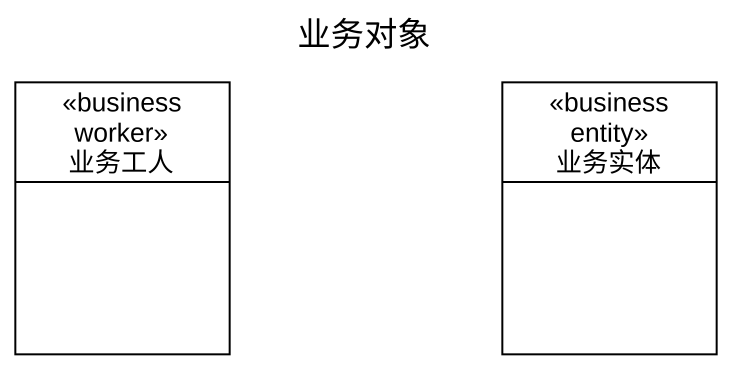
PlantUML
@startuml
title 业务对象
hide circle
hide empty members
class 业务工人 <<business worker>>
class 业务实体 <<business entity>>
@enduml
